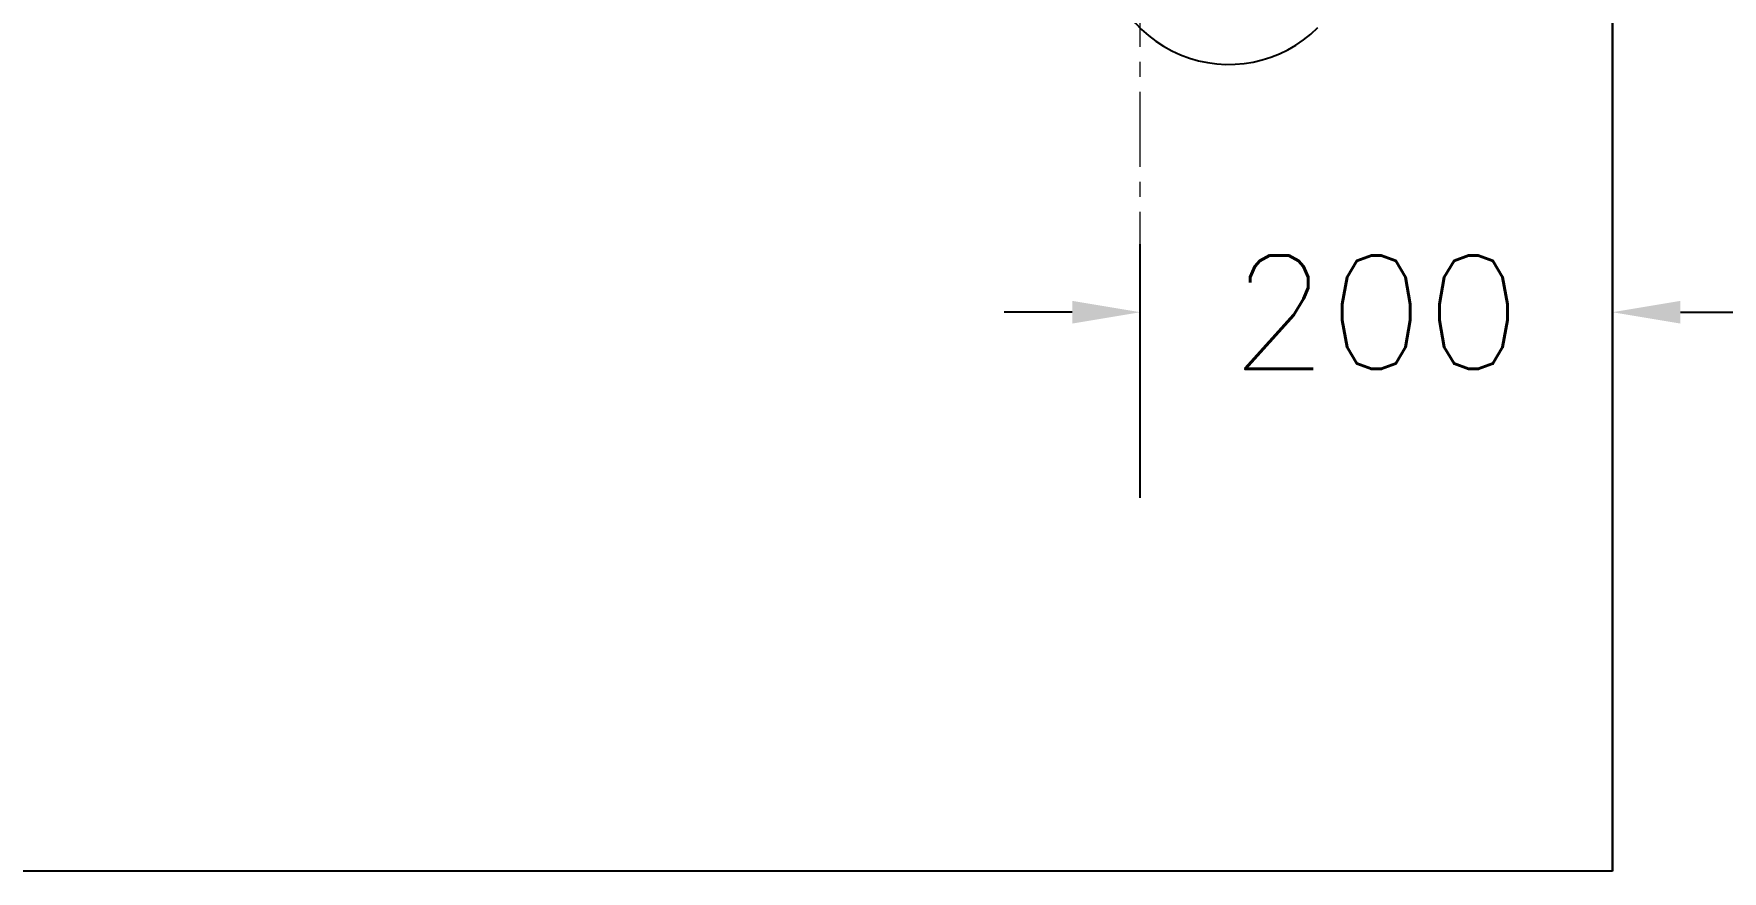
# Model space of a CAD drawing. Extents: x 63700 to 66125, y 58107 to 61538.
# Drawn here: x 65036 to 65751, y 58934 to 59289 of the extents above; entities that cross this region are included whole.
import ezdxf

# ---------------------------------------------------------------- set-up
doc = ezdxf.new("R2010")
doc.units = 0
doc.header["$MEASUREMENT"] = 0
doc.linetypes.add('CENTER', pattern=[50.800000000000004, 31.75, -6.35, 6.35, -6.35])
doc.layers.get('0').update_dxf_attribs({"linetype": 'CONTINUOUS'})
doc.layers.get('Defpoints').update_dxf_attribs({"linetype": 'CONTINUOUS'})
doc.layers.add('4', color=3, linetype='CONTINUOUS')
doc.layers.add('Dim', color=4, linetype='CONTINUOUS')
doc.layers.add('c', color=4, linetype='CONTINUOUS', lineweight=30)
doc.layers.add('CEN', color=1, linetype='CENTER', lineweight=5)
doc.styles.get("Standard").update_dxf_attribs({"font": 'txt.shx', "bigfont": 'ghs.shx'})
doc.dimstyles.new('Standard$0', dxfattribs={"dimtxt": 0.18, "dimasz": 0.18, "dimexe": 0.18, "dimexo": 0.0625, "dimgap": 0.09, "dimtad": 0, "dimtih": 1, "dimtoh": 1, "dimdec": 4, "dimzin": 0, "dimdsep": 46, "dimtxsty": 'Standard', "dimcen": 0.09, "dimadec": 0, "dimazin": 0, "dimtfac": 1, "dimtdec": 4, "dimtofl": 0, "dimtmove": 0, "dimatfit": 3, "dimfxl": 0, "dimtolj": 1, "dimtzin": 0, "dimarcsym": 0})

# ---------------------------------------------------------------- blocks, each defined once
blk = doc.blocks.new('*D28')
at = {"layer": 'Defpoints', "color": 0}
for p in [(65704.70996585573, 59170.73060142387), (65504.71232665751, 59082.14314797964), (65704.70996585573, 59082.14314797964)]:
    blk.add_point(p, dxfattribs=at)
at = {"layer": 'Dim', "color": 0, "linetype": 'ByBlock', "lineweight": -2}
for p, q in [((65504.71232665751, 59092.14314797964), (65504.71232665751, 59199.53060142387)), ((65704.70996585573, 59092.14314797964), (65704.70996585573, 59199.53060142387)), ((65475.9123266575, 59170.73060142387), (65447.11232665751, 59170.73060142387)), ((65733.50996585573, 59170.73060142387), (65762.30996585573, 59170.73060142387))]:
    blk.add_line(p, q, dxfattribs=at)
at = {"layer": 'Dim', "color": 0}
for points in [[(65475.9123266575, 59175.53060142387), (65475.9123266575, 59165.93060142387), (65504.71232665751, 59170.73060142387)], [(65733.50996585573, 59175.53060142387), (65733.50996585573, 59165.93060142387), (65704.70996585573, 59170.73060142387)]]:
    blk.add_solid(points, dxfattribs=at)
at = {"layer": 'Dim', "color": 0, "insert": (65604.71114625662, 59170.73060142387), "char_height": 28.8, "attachment_point": 5}
blk.add_mtext('\\A1;{\\H1.66667x;200}', dxfattribs=at)

msp = doc.modelspace()

# ---------------------------------------------------------------- linework, layer by layer
msp.add_line((65704.70996585573, 58934.04615650641), (64171.35723035327, 58934.04615650641))
at = {"layer": '4', "color": 0}
msp.add_arc((65542.20996616177, 59329.01619402597), 53.375, 180, 314.9402989794296, dxfattribs=at)
at = {"layer": 'c', "color": 7}
msp.add_line((65704.70996585573, 58934.04615650641), (65704.70996585573, 59959.95899149698), dxfattribs=at)
at = {"layer": 'CEN', "color": 0}
msp.add_line((65504.71232665751, 59130.73555774757), (65504.71232665751, 59551.16591815063), dxfattribs=at)

# ---------------------------------------------------------------- dimensions: what is measured, and where the dimension line sits
at = {"layer": 'Dim', "color": 0}
dim = msp.add_linear_dim(base=(65704.70996585573, 59170.73060142387, 0.1467901568240109), p1=(65504.71232665751, 59082.14314797964, 0.1467901568240109), p2=(65704.70996585573, 59082.14314797964, 0.1467901568240109), text='{\\H1.66667x;<>}', dimstyle='Standard$0', override={"dimscale": 160, "dimgap": 0.06, "dimdec": 0, "dimarcsym": 1}, dxfattribs=at)
dim.commit()
dim.dimension.update_dxf_attribs({"geometry": '*D28', "text_midpoint": (65604.71114625662, 59170.73060142387, 0.1467901568240109)})

doc.saveas('drawing.dxf')
